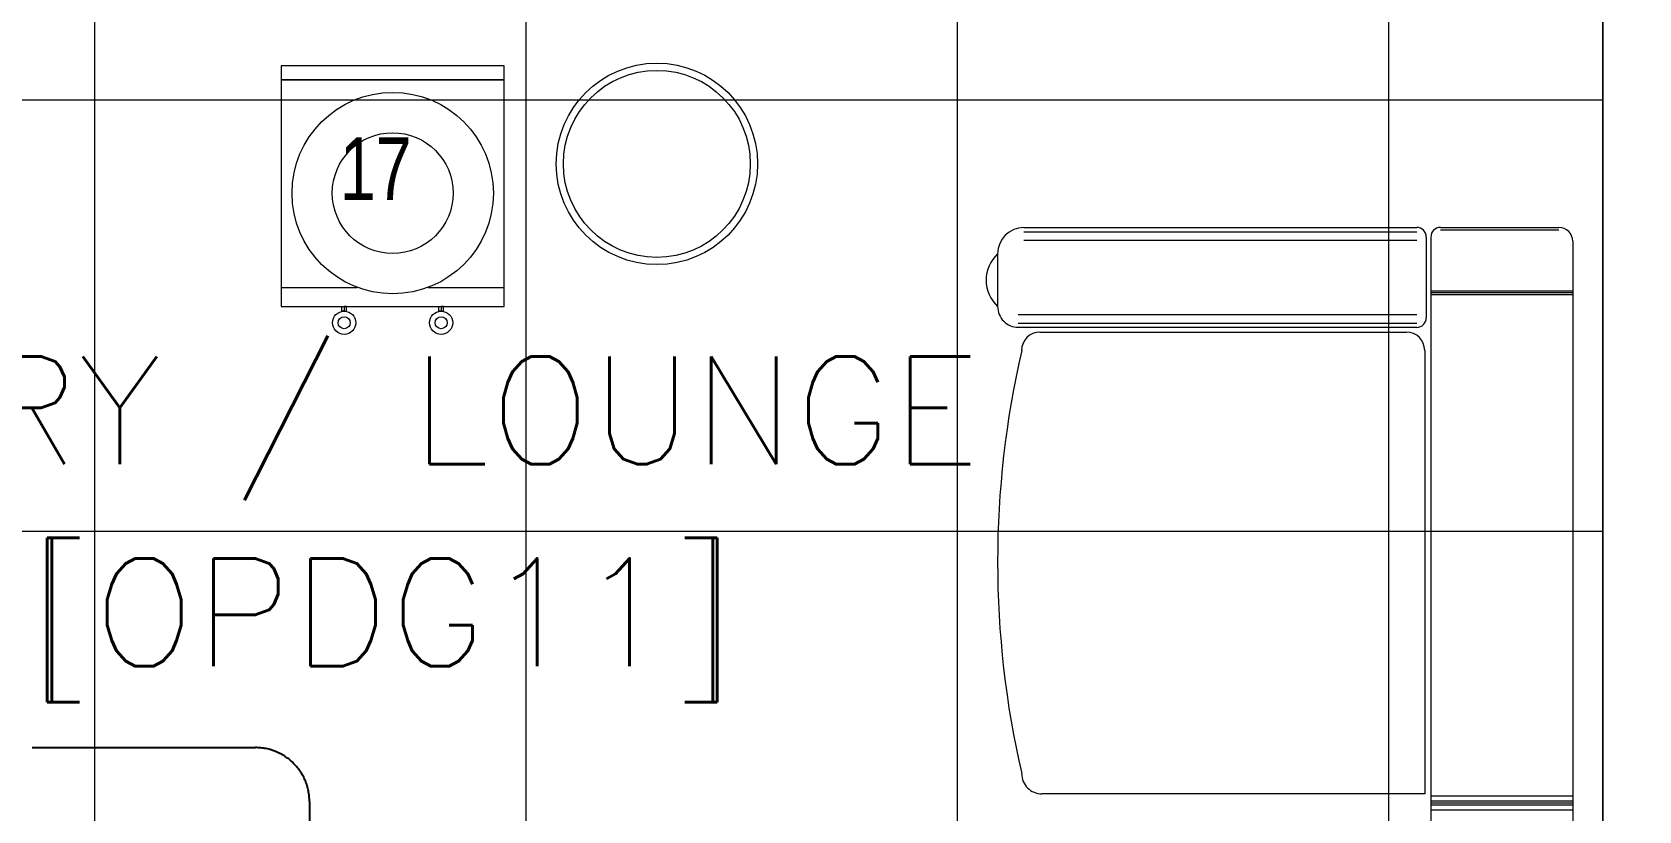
# Model space of a CAD drawing. Header units: inches. Extents: x -246178 to 57169, y -29325 to 19878.
# Drawn here: x 11913 to 14148, y -6989 to -5906 of the extents above; entities that cross this region are included whole.
import ezdxf

# ---------------------------------------------------------------- set-up
doc = ezdxf.new("R2010")
doc.units = ezdxf.units.IN
doc.header["$LTSCALE"] = 25
doc.header["$MEASUREMENT"] = 0
doc.linetypes.add('DASHDOT', pattern=[25.4, 12.7, -6.35, 0, -6.35])
doc.layers.get('0').update_dxf_attribs({"color": 8})
for name, color, linetype, lineweight in [('00-Ground Floor$0$72_EGR_BASE_TEXT', 252, 'Continuous', 5), ('00-Ground Floor$0$72_EGR_EQP_TAG', 142, 'Continuous', 5), ('00-Ground Floor$0$Frame', 252, 'Continuous', 9), ('00-Ground Floor$0$LOADING', 253, 'Continuous', 5), ('00-Ground Floor$0$Walls', 251, 'Continuous', 5), ('E-LITE-CLNG-CNDT', 6, 'DASHDOT', 35), ('F-ALRM-CLNG-CNDT', 51, 'DASHDOT', 25)]:
    doc.layers.add(name, color=color, linetype=linetype, lineweight=lineweight)
doc.styles.add('00-Ground Floor$0$SIMPLEX', font='SIMPLEX.shx', dxfattribs={"height": 150})
doc.styles.add('00-Ground Floor$0$X3G_ENTITY_257CFD', font='swisscl.ttf', dxfattribs={"height": 200})

# ---------------------------------------------------------------- blocks, each defined once
blk = doc.blocks.new('00-Ground Floor$0$ME19011A-P')
for p, q in [((-0.425, 0), (0.425, 0)), ((-0.425, 0), (-0.425, -0.015)), ((0.425, 0), (0.425, -0.015)), ((-0.425, -0.015), (0.425, -0.015)), ((-0.3675, -0.0198), (-0.2325, -0.0198)), ((-0.3675, -0.0198), (-0.3675, -0.0399)), ((-0.36, -0.015), (-0.36, -0.0198)), ((-0.24, -0.015), (-0.24, -0.0198)), ((-0.2325, -0.0198), (-0.2325, -0.0399)), ((-0.15, -0.015), (-0.15, -0.04)), ((0, -0.015), (0, -0.04)), ((0.1, -0.015), (0.1, -0.045)), ((0.2, -0.045), (0.2, -0.015)), ((0.2818, -0.015), (0.2484, -0.015)), ((0.2484, -0.0243), (0.2484, -0.015)), ((0.2818, -0.0243), (0.2818, -0.015)), ((0.3211, -0.015), (0.2877, -0.015)), ((0.2877, -0.015), (0.2877, -0.0531)), ((0.3211, -0.0531), (0.3211, -0.015)), ((0.3623, -0.015), (0.3289, -0.015)), ((0.3289, -0.015), (0.3289, -0.0531)), ((0.3623, -0.0531), (0.3623, -0.015)), ((0.3682, -0.0243), (0.3682, -0.015)), ((0.3682, -0.015), (0.4016, -0.015)), ((0.4016, -0.0243), (0.4016, -0.015)), ((-0.3675, -0.0399), (-0.2325, -0.0399)), ((-0.15, -0.025), (0, -0.025)), ((-0.15, -0.04), (-0.1187, -0.04)), ((-0.0887, -0.04), (-0.0637, -0.04)), ((-0.0606, -0.0371), (-0.0787, -0.0432)), ((-0.0787, -0.0432), (-0.077, -0.0497)), ((-0.0402, -0.0312), (-0.0496, -0.0337)), ((-0.047, -0.0434), (-0.0376, -0.0409)), ((-0.0376, -0.0409), (-0.0402, -0.0312)), ((-0.0379, -0.04), (0, -0.04)), ((0.1, -0.035), (0.2, -0.035)), ((0.2818, -0.0243), (0.2484, -0.0243)), ((0.3211, -0.0243), (0.2877, -0.0243)), ((0.3623, -0.0243), (0.3289, -0.0243)), ((0.3682, -0.0243), (0.4016, -0.0243)), ((-0.0582, -0.046), (-0.077, -0.0497)), ((0.1, -0.045), (0.2, -0.045)), ((0.2877, -0.0531), (0.3211, -0.0531)), ((0.3289, -0.0531), (0.3623, -0.0531))]:
    blk.add_line(p, q)
blk.add_lwpolyline([(-0.1187, -0.0482), (-0.0887, -0.0482), (-0.0887, -0.0382), (-0.1187, -0.0382)], close=True)
at = {"color": 8, "const_width": 0.000601}
for points in [[(0.3044, -0.0531, -0.184574), (0.2977, -0.0636, -1.44364), (0.2961, -0.0581, -0.837915), (0.2969, -0.0664, -0.30536), (0.2839, -0.062, -1.584726), (0.2894, -0.0609, -0.253153), (0.2827, -0.0684, -0.874198), (0.2775, -0.0585, -0.915253), (0.2791, -0.0658, -0.223821), (0.2683, -0.0644, -1.703343), (0.272, -0.0597, -0.588962), (0.2621, -0.068, -0.717795), (0.2625, -0.0581, -0.983104), (0.2645, -0.0644, -0.326362), (0.2534, -0.0609, -0.758716), (0.2609, -0.0514, -0.906186), (0.2593, -0.0565, -0.189488), (0.2526, -0.0522, -0.7948), (0.2613, -0.0423, -1.223996), (0.2574, -0.047, -0.072149), (0.2534, -0.0403, -0.645886), (0.2609, -0.0324, -1.366917), (0.2574, -0.0371, -0.078415), (0.2542, -0.0308, -0.723006), (0.2613, -0.0256, -1.105484), (0.2582, -0.0292, -0.221197), (0.2566, -0.0243, -0.221197)], [(0.3456, -0.0531, 0.184574), (0.3523, -0.0636, 1.44364), (0.3539, -0.0581, 0.837915), (0.3531, -0.0664, 0.30536), (0.3661, -0.062, 1.584726), (0.3606, -0.0609, 0.253153), (0.3673, -0.0684, 0.874198), (0.3725, -0.0585, 0.915253), (0.3709, -0.0658, 0.223821), (0.3817, -0.0644, 1.703343), (0.378, -0.0597, 0.588962), (0.3879, -0.068, 0.717795), (0.3875, -0.0581, 0.983104), (0.3855, -0.0644, 0.326362), (0.3966, -0.0609, 0.758716), (0.3891, -0.0514, 0.906186), (0.3907, -0.0565, 0.189488), (0.3974, -0.0522, 0.7948), (0.3887, -0.0423, 1.223996), (0.3926, -0.047, 0.072149), (0.3966, -0.0403, 0.645886), (0.3891, -0.0324, 1.366917), (0.3926, -0.0371, 0.078415), (0.3958, -0.0308, 0.723006), (0.3887, -0.0256, 1.105484), (0.3918, -0.0292, 0.221197), (0.3934, -0.0243, 0.221197)]]:
    blk.add_lwpolyline(points, format="xyb", dxfattribs=at)
blk.add_circle((-0.0537, -0.04), 0.0075)
for centre, radius, start, end in [((-0.1037, -0.04), 0.01, 10.4593, 169.5407), ((-0.1037, -0.04), 0.0075, 14.0075, 165.9925), ((-0.0537, -0.04), 0.01, 45, 180)]:
    blk.add_arc(centre, radius, start, end)
blk = doc.blocks.new('00-Ground Floor$0$M.44.57.64')
at = {"layer": '00-Ground Floor$0$LOADING', "xscale": 1000.000000000002, "yscale": 1000.000000000002, "zscale": 1000.000000000002, "rotation": 225.9999036123427}
blk.add_blockref('00-Ground Floor$0$ME19011A-P', (-80806.9, 16720.7), dxfattribs=at)
blk = doc.blocks.new('00-Ground Floor$0$WATER DISPENSER1')
at = {"layer": '00-Ground Floor$0$LOADING'}
for p, q in [((39.296, -0.3448), (39.1904, -0.3448)), ((39.5004, -0.3448), (39.3949, -0.3448))]:
    blk.add_line(p, q, dxfattribs=at)
for points in [[(39.2749, -0.3183), (39.278, -0.3183), (39.278, -0.3118), (39.2749, -0.3118)], [(39.281, -0.3183), (39.278, -0.3183), (39.278, -0.3118), (39.281, -0.3118)], [(39.4098, -0.3183), (39.4129, -0.3183), (39.4129, -0.3118), (39.4098, -0.3118)], [(39.416, -0.3183), (39.4129, -0.3183), (39.4129, -0.3118), (39.416, -0.3118)], [(39.5004, -0.6333), (39.1904, -0.6333), (39.1904, -0.6529), (39.5004, -0.6529)]]:
    blk.add_lwpolyline(points, close=True, dxfattribs=at)
blk.add_lwpolyline([(39.5004, -0.6333), (39.5004, -0.3183), (39.1904, -0.3183), (39.1904, -0.6333), (39.5004, -0.6333)], dxfattribs=at)
for centre, radius in [((39.278, -0.2956), 0.0161), ((39.278, -0.2956), 0.00834), ((39.4129, -0.2956), 0.0161), ((39.4129, -0.2956), 0.00834), ((39.3454, -0.4758), 0.14), ((39.3454, -0.4758), 0.084)]:
    blk.add_circle(centre, radius, dxfattribs=at)
blk = doc.blocks.new('00-Ground Floor$0$WM00001-P')
at = {"layer": '00-Ground Floor$0$LOADING'}
for radius in [0.14, 0.13]:
    blk.add_circle((0, 0), radius, dxfattribs=at)
blk = doc.blocks.new('00-Ground Floor$0$GF21008-P')
at = {"layer": '00-Ground Floor$0$LOADING'}
for p, q in [((-0.7709, 0), (0.7906, 0)), ((-0.7019, -0.1974), (-0.7019, 0)), ((-0.6994, -0.1974), (-0.6994, 0)), ((-0.6968, -0.1974), (-0.6968, 0)), ((0, -0.1974), (0, 0)), ((0.0069, -0.1974), (0.0069, 0)), ((0.0099, -0.1974), (0.0099, 0)), ((0.0128, -0.1974), (0.0128, 0)), ((0.0197, -0.1974), (0.0197, 0)), ((-0.79, -0.1841), (-0.79, -0.0191)), ((-0.7866, -0.1841), (-0.7866, -0.0191)), ((-0.7767, -0.1974), (0.7964, -0.1974)), ((-0.79, -0.7634), (-0.79, -0.217)), ((-0.784, -0.7634), (-0.784, -0.217)), ((-0.7767, -0.2037), (-0.6644, -0.2037)), ((-0.7722, -0.7634), (-0.7722, -0.217)), ((-0.6689, -0.7712), (-0.6689, -0.217)), ((-0.6571, -0.7712), (-0.6571, -0.217)), ((-0.6512, -0.7712), (-0.6512, -0.217)), ((-0.6191, -0.2059), (-0.0026, -0.2059)), ((-0.0026, -0.2059), (-0.0026, -0.7385)), ((-0.6444, -0.7413), (-0.6444, -0.2312)), ((-0.7533, -0.8), (-0.68, -0.8))]:
    blk.add_line(p, q, dxfattribs=at)
for centre, radius, start, end in [((-0.7709, -0.0191), 0.0191, 90, 180), ((-0.7767, -0.1841), 0.0133, 180, 270), ((-0.7767, -0.217), 0.0133, 90, 180), ((-0.6644, -0.217), 0.0133, 0, 90), ((-0.6191, -0.2312), 0.0253, 90, 180), ((-0.6191, -0.7413), 0.0253, 180, 270), ((-0.0307, -0.7385), 0.0281, 270, 0), ((-0.7533, -0.7634), 0.0366, 180, 270), ((-0.68, -0.7712), 0.0288, 270, 0), ((-0.3249, 0.51), 1.31, 257.0217, 282.9783), ((-0.7167, -0.7662), 0.0499, 222.6462, 317.3538)]:
    blk.add_arc(centre, radius, start, end, dxfattribs=at)
blk = doc.blocks.new('00-Ground Floor$0$A$C705A1EA9')
at = {"color": 254, "linetype": 'Continuous'}
for p, q in [((12000, -8477.4), (12000, -4747.4)), ((12600, -8477.4), (12600, -4747.4)), ((13200, -8477.4), (13200, -4747.4)), ((13800, -8477.4), (13800, -4747.4)), ((10497.9, -6000), (14097.9, -6000)), ((10497.9, -6600), (14097.9, -6600))]:
    blk.add_line(p, q, dxfattribs=at)
at = {"color": 254}
blk.add_line((14097.9, -4747.4, 0), (14097.9, -8477.4, 0), dxfattribs=at)
blk = doc.blocks.new('00-Ground Floor$0$A$Ce9e1c4c3')
at = {"layer": '00-Ground Floor$0$Frame'}
blk.add_blockref('00-Ground Floor$0$A$C705A1EA9', (-100000, 0), dxfattribs=at)
blk = doc.blocks.new('00-Ground Floor')
at = {"layer": '00-Ground Floor$0$Walls'}
blk.add_line((14097.9, -8477.4, 0), (14097.9, -4747.4, 0), dxfattribs=at)
at = {"color": 254}
blk.add_blockref('00-Ground Floor$0$A$Ce9e1c4c3', (100000, 0), dxfattribs=at)
at = {"layer": '00-Ground Floor$0$LOADING', "xscale": -1, "rotation": 315.9999036123427}
blk.add_blockref('00-Ground Floor$0$M.44.57.64', (-55544.8, 37734, 0), dxfattribs=at)
at = {"layer": '00-Ground Floor$0$LOADING', "xscale": 1000, "yscale": 1000, "zscale": 1000}
for name, p, rotation in [('00-Ground Floor$0$WATER DISPENSER1', (51759.8, -6605.7, 0), 179.9999999999999), ('00-Ground Floor$0$GF21008-P', (14055.9, -6967.6), 269.9999999999998)]:
    blk.add_blockref(name, p, dxfattribs=dict(at, rotation=rotation))
at = {"layer": '00-Ground Floor$0$LOADING', "extrusion": (2.24821e-18, -2.24019e-05, -1), "xscale": -1000, "yscale": 1000, "zscale": 1000, "rotation": 90}
blk.add_blockref('00-Ground Floor$0$WM00001-P', (-12781.9, -6089.2, 0.1), dxfattribs=at)
at = {"layer": '00-Ground Floor$0$72_EGR_BASE_TEXT', "char_height": 150, "attachment_point": 2, "style": '00-Ground Floor$0$SIMPLEX'}
for s, insert in [('PANTRY / LOUNGE', (12288.7, -6356.9)), ('[OPDG11]', (12399.9, -6637.6, 0))]:
    blk.add_mtext(s, dxfattribs=dict(at, insert=insert))
at = {"layer": '00-Ground Floor$0$72_EGR_EQP_TAG', "insert": (12390.7, -6052.2, 0), "char_height": 87.47, "attachment_point": 2, "style": '00-Ground Floor$0$X3G_ENTITY_257CFD'}
blk.add_mtext('17', dxfattribs=at)

msp = doc.modelspace()

# ---------------------------------------------------------------- linework, layer by layer
at = {"layer": 'F-ALRM-CLNG-CNDT'}
msp.add_lwpolyline([(11912.8, -6900.7), (12223.6, -6900.7, -0.414214), (12298.6, -6975.7), (12298.6, -9086)], format="xyb", dxfattribs=at)

# ---------------------------------------------------------------- block references
at = {"layer": 'E-LITE-CLNG-CNDT'}
msp.add_blockref('00-Ground Floor', (0, 0), dxfattribs=at)

doc.saveas('drawing.dxf')
